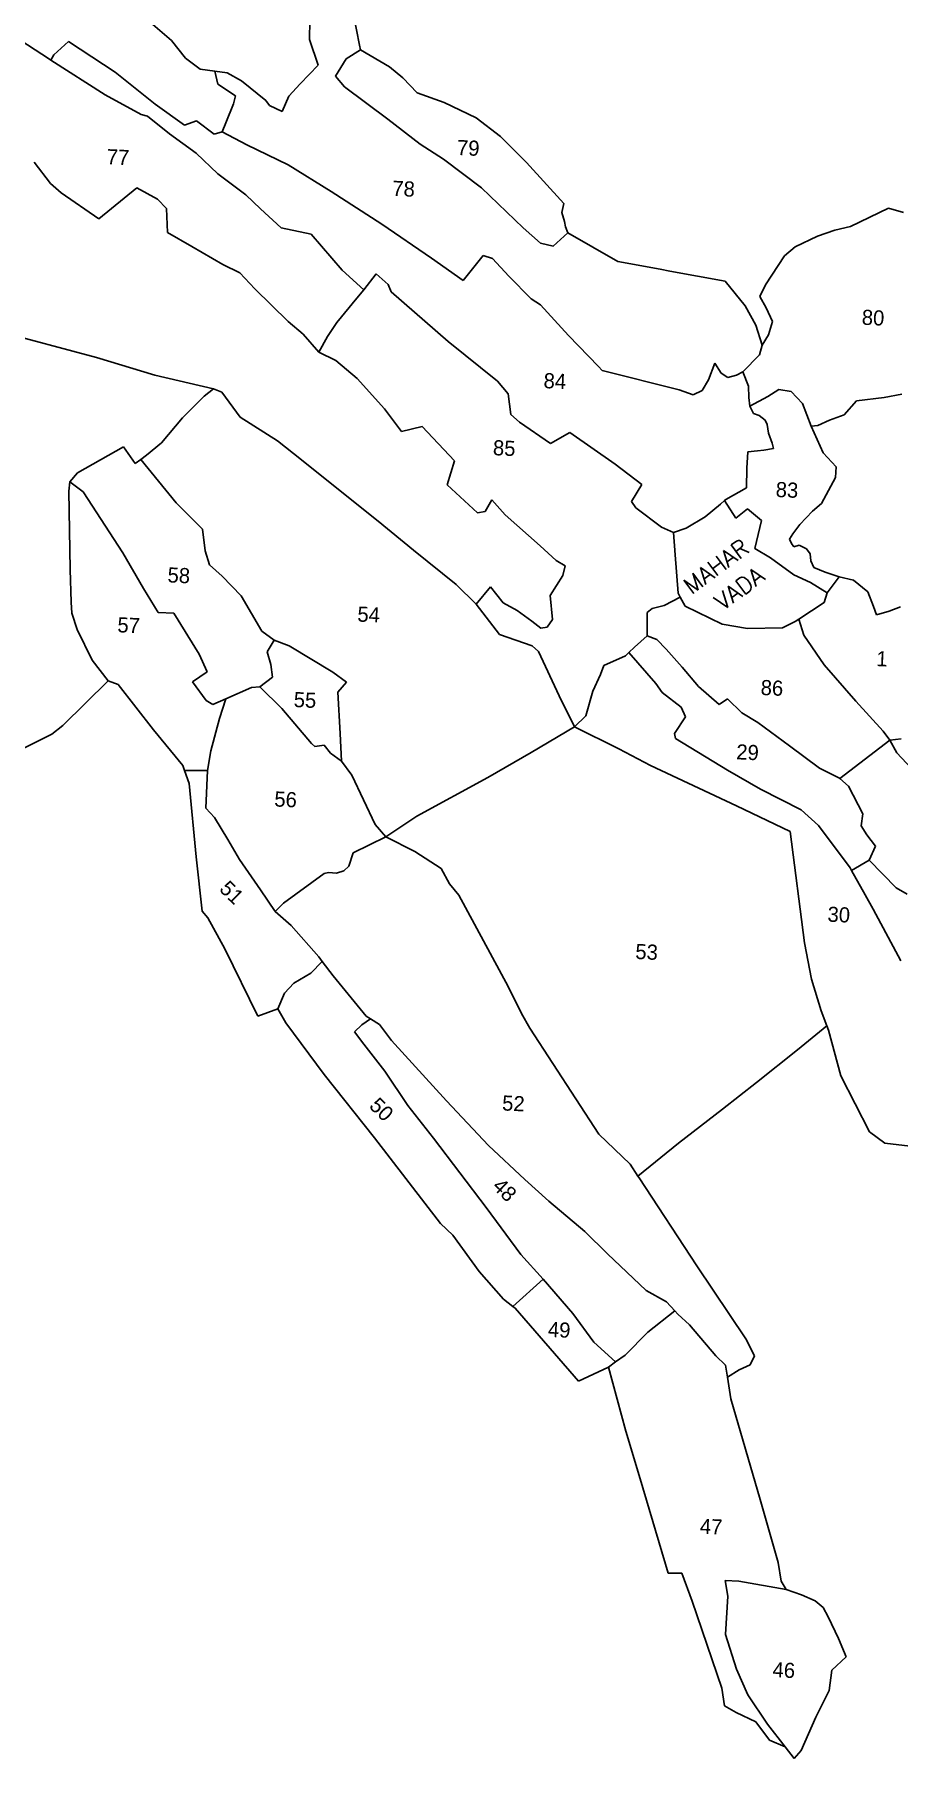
# Model space of a CAD drawing. Header units: feet. Extents: x 265428 to 267460, y 2141382 to 2144375.
# Drawn here: x 266210 to 266727, y 2142518 to 2143549 of the extents above; entities that cross this region are included whole.
import ezdxf
from ezdxf.enums import TextEntityAlignment as Align

# ---------------------------------------------------------------- set-up
doc = ezdxf.new("R2010")
doc.units = ezdxf.units.FT
doc.header["$LTSCALE"] = 0.3
doc.header["$MEASUREMENT"] = 0
for name, color, linetype in [('POLY_PARCEL', 6, 'Continuous'), ('TEXT_MAPIN', 7, 'Continuous'), ('TEXT_PARCEL', 7, 'Continuous')]:
    doc.layers.add(name, color=color, linetype=linetype)
doc.styles.get("Standard").update_dxf_attribs({"font": 'simplex.shx'})
doc.styles.add('TEXT_MAP', font='', dxfattribs={"height": 1.8})
doc.styles.get('TEXT_MAP').set_extended_font_data('Kruti Dev 050')

msp = doc.modelspace()

# ---------------------------------------------------------------- linework, layer by layer
at = {"layer": 'POLY_PARCEL'}
for p, q in [((266278, 2143557.2), (266292, 2143545.4)), ((266374.5, 2143546), (266374.8, 2143557.5)), ((266400.9, 2143560.8), (266404.5, 2143542.6)), ((266218.4, 2143534.5), (266197.9, 2143547.9)), ((266230.3, 2143544.7), (266221.5, 2143536.7)), ((266258.3, 2143526.5), (266230.3, 2143544.7)), ((266292, 2143545.4), (266300.3, 2143534.7)), ((266379.7, 2143530.5), (266374.5, 2143546)), ((266404.5, 2143542.6), (266405.1, 2143539.8)), ((266219.8, 2143533.6), (266218.4, 2143534.5)), ((266221.5, 2143536.7), (266219.8, 2143533.6)), ((266252.3, 2143512.9), (266219.8, 2143533.6)), ((266300.3, 2143534.7), (266309.2, 2143528.2)), ((266369, 2143519.4), (266379.7, 2143530.5)), ((266396.6, 2143534.3), (266390.1, 2143524.1)), ((266405.1, 2143539.8), (266396.6, 2143534.3)), ((266405.1, 2143539.8), (266422.5, 2143529.5)), ((266282.2, 2143507.2), (266258.3, 2143526.5)), ((266309.2, 2143528.2), (266318, 2143527)), ((266318, 2143527), (266325.3, 2143526)), ((266318, 2143527), (266319.8, 2143519.2)), ((266325.3, 2143526), (266333.9, 2143521.3)), ((266333.9, 2143521.3), (266348.5, 2143509.4)), ((266390.1, 2143524.1), (266395.5, 2143517.6)), ((266422.5, 2143529.5), (266430.5, 2143523.1)), ((266430.5, 2143523.1), (266439, 2143514)), ((266273.9, 2143501.1), (266252.3, 2143512.9)), ((266319.8, 2143519.2), (266330.2, 2143512.2)), ((266330.2, 2143512.2), (266329, 2143507.4)), ((266348.5, 2143509.4), (266350.7, 2143506.4)), ((266358.2, 2143502.9), (266362.3, 2143512.1)), ((266362.3, 2143512.1), (266369, 2143519.4)), ((266395.5, 2143517.6), (266421.5, 2143498.2)), ((266439, 2143514), (266455.1, 2143508.2)), ((266277.6, 2143500.1), (266273.9, 2143501.1)), ((266290.8, 2143489.5), (266277.6, 2143500.1)), ((266299.8, 2143494.7), (266282.2, 2143507.2)), ((266329, 2143507.4), (266324.6, 2143496.1)), ((266350.7, 2143506.4), (266358.2, 2143502.9)), ((266455.1, 2143508.2), (266474.2, 2143499)), ((266474.2, 2143499), (266488.8, 2143487.9)), ((266306.8, 2143478), (266290.8, 2143489.5)), ((266307, 2143497.3), (266299.8, 2143494.7)), ((266317.6, 2143489.3), (266307, 2143497.3)), ((266322.4, 2143490.7), (266317.6, 2143489.3)), ((266324.6, 2143496.1), (266322.4, 2143490.7)), ((266322.4, 2143490.7), (266337.1, 2143482.9)), ((266421.5, 2143498.2), (266440.7, 2143483.4)), ((266337.1, 2143482.9), (266361.9, 2143470.9)), ((266440.7, 2143483.4), (266454.8, 2143474.4)), ((266488.8, 2143487.9), (266504.5, 2143472.3)), ((266209.9, 2143472.6), (266219.5, 2143459.8)), ((266319.7, 2143465.6), (266306.8, 2143478)), ((266361.9, 2143470.9), (266387.6, 2143455.1)), ((266454.8, 2143474.4), (266477.4, 2143457.3)), ((266504.5, 2143472.3), (266526.8, 2143447.9)), ((266219.5, 2143459.8), (266226, 2143454.2)), ((266336.4, 2143453.1), (266319.7, 2143465.6)), ((266226, 2143454.2), (266248.5, 2143438.7)), ((266248.5, 2143438.7), (266271.3, 2143457.2)), ((266271.3, 2143457.2), (266283.7, 2143450.5)), ((266283.7, 2143450.5), (266289, 2143444.8)), ((266345.2, 2143444.7), (266336.4, 2143453.1)), ((266387.6, 2143455.1), (266417.9, 2143435.5)), ((266477.4, 2143457.3), (266502.4, 2143433.4)), ((266526.8, 2143447.9), (266525.6, 2143442.5)), ((266289, 2143444.8), (266289.6, 2143430.5)), ((266357.6, 2143433.3), (266345.2, 2143444.7)), ((266525.6, 2143442.5), (266527.1, 2143437)), ((266698.2, 2143434.2), (266721, 2143445.1)), ((266721, 2143445.1), (266729.9, 2143442.4)), ((266289.6, 2143430.5), (266304.2, 2143422.2)), ((266375.5, 2143429.5), (266357.6, 2143433.3)), ((266394.2, 2143407.9), (266375.5, 2143429.5)), ((266417.9, 2143435.5), (266447.5, 2143415.1)), ((266502.4, 2143433.4), (266512.7, 2143424.1)), ((266520.4, 2143422.3), (266529.2, 2143430.3)), ((266527.1, 2143437), (266527.7, 2143434)), ((266527.7, 2143434), (266529.2, 2143430.3)), ((266529.2, 2143430.3), (266559.1, 2143413.2)), ((266665.2, 2143421.9), (266678.6, 2143428.3)), ((266678.6, 2143428.3), (266688.9, 2143431.9)), ((266688.9, 2143431.9), (266698.2, 2143434.2)), ((266304.2, 2143422.2), (266322.8, 2143411.4)), ((266466.5, 2143401.9), (266478.5, 2143416.7)), ((266478.5, 2143416.7), (266484.1, 2143415)), ((266512.7, 2143424.1), (266520.4, 2143422.3)), ((266647.5, 2143399.3), (266658.8, 2143416.6)), ((266658.8, 2143416.6), (266665.2, 2143421.9)), ((266322.8, 2143411.4), (266332.8, 2143406.4)), ((266332.8, 2143406.4), (266341.9, 2143396.9)), ((266407, 2143396.3), (266394.2, 2143407.9)), ((266447.5, 2143415.1), (266466.5, 2143401.9)), ((266484.1, 2143415), (266493.8, 2143404.4)), ((266559.1, 2143413.2), (266584.4, 2143408.6)), ((266584.4, 2143408.6), (266590.1, 2143407.3)), ((266590.1, 2143407.3), (266623.3, 2143401.5)), ((266341.9, 2143396.9), (266361.9, 2143377.2)), ((266402.8, 2143391.3), (266407, 2143396.3)), ((266414.5, 2143405.8), (266407, 2143396.3)), ((266421.6, 2143399.4), (266414.5, 2143405.8)), ((266423.5, 2143395.1), (266421.6, 2143399.4)), ((266493.8, 2143404.4), (266507.2, 2143390.9)), ((266623.3, 2143401.5), (266635.3, 2143386.6)), ((266644, 2143392.3), (266647.5, 2143399.3)), ((266391, 2143376.7), (266402.8, 2143391.3)), ((266457.5, 2143365.3), (266423.5, 2143395.1)), ((266507.2, 2143390.9), (266512.8, 2143387.3)), ((266512.8, 2143387.3), (266529.5, 2143369)), ((266635.3, 2143386.6), (266641.7, 2143375)), ((266647.9, 2143385.5), (266644, 2143392.3)), ((266361.9, 2143377.2), (266370.7, 2143369.7)), ((266385.3, 2143368.3), (266391, 2143376.7)), ((266651.6, 2143377.2), (266647.9, 2143385.5)), ((266649.3, 2143369.4), (266651.6, 2143377.2)), ((266247.1, 2143355.8), (266179.1, 2143374)), ((266370.7, 2143369.7), (266380.1, 2143358.9)), ((266380.1, 2143358.9), (266385.3, 2143368.3)), ((266487.1, 2143341.6), (266457.5, 2143365.3)), ((266529.5, 2143369), (266547.4, 2143350.3)), ((266641.7, 2143375), (266645.5, 2143363.1)), ((266645.5, 2143363.1), (266649.3, 2143369.4)), ((266282, 2143345.1), (266247.1, 2143355.8)), ((266380.1, 2143358.9), (266390.3, 2143353.9)), ((266643.8, 2143357.3), (266633.8, 2143347.2)), ((266645.5, 2143363.1), (266643.8, 2143357.3)), ((266317.2, 2143337), (266282, 2143345.1)), ((266390.3, 2143353.9), (266403, 2143343.3)), ((266547.4, 2143350.3), (266549.7, 2143348)), ((266549.7, 2143348), (266595.7, 2143336.5)), ((266613.4, 2143342.5), (266617, 2143352.3)), ((266617, 2143352.3), (266620.9, 2143346.4)), ((266620.9, 2143346.4), (266624.9, 2143343.9)), ((266624.9, 2143343.9), (266630.1, 2143345.1)), ((266630.1, 2143345.1), (266633.8, 2143347.2)), ((266633.8, 2143347.2), (266637.2, 2143338.7)), ((266311.6, 2143332.7), (266317.2, 2143337)), ((266322.1, 2143335), (266317.2, 2143337)), ((266333.1, 2143320), (266322.1, 2143335)), ((266403, 2143343.3), (266419.5, 2143325.1)), ((266493.5, 2143334), (266487.1, 2143341.6)), ((266495.1, 2143321.6), (266493.5, 2143334)), ((266595.7, 2143336.5), (266604.2, 2143333.5)), ((266604.2, 2143333.5), (266609.5, 2143336.1)), ((266609.5, 2143336.1), (266613.4, 2143342.5)), ((266637.2, 2143338.7), (266637.5, 2143331.8)), ((266648.9, 2143332.4), (266655.4, 2143336.6)), ((266655.4, 2143336.6), (266662.7, 2143335.5)), ((266662.7, 2143335.5), (266669.5, 2143328.2)), ((266298.5, 2143319.7), (266311.6, 2143332.7)), ((266419.5, 2143325.1), (266429.6, 2143311.6)), ((266637.5, 2143331.8), (266638.1, 2143326.6)), ((266638.1, 2143326.6), (266648.9, 2143332.4)), ((266638.1, 2143326.6), (266640.3, 2143322.3)), ((266669.5, 2143328.2), (266674.8, 2143314.6)), ((266694.4, 2143321.5), (266701.8, 2143329.9)), ((266701.8, 2143329.9), (266718.5, 2143331.9)), ((266718.5, 2143331.9), (266728.9, 2143333.9)), ((266286.1, 2143304.7), (266298.5, 2143319.7)), ((266355.5, 2143305.9), (266333.1, 2143320)), ((266429.6, 2143311.6), (266442, 2143314.4)), ((266442, 2143314.4), (266461.3, 2143293.9)), ((266500.2, 2143317.1), (266495.1, 2143321.6)), ((266518.8, 2143304.3), (266500.2, 2143317.1)), ((266640.3, 2143322.3), (266643.6, 2143321.1)), ((266643.6, 2143321.1), (266647.2, 2143318.2)), ((266647.2, 2143318.2), (266648.5, 2143315.7)), ((266648.5, 2143315.7), (266649.3, 2143310.5)), ((266674.8, 2143314.6), (266678.7, 2143315.1)), ((266674.8, 2143314.6), (266682, 2143298.8)), ((266678.7, 2143315.1), (266685.7, 2143318.2)), ((266685.7, 2143318.2), (266694.4, 2143321.5)), ((266277, 2143297.3), (266286.1, 2143304.7)), ((266364.9, 2143298.3), (266355.5, 2143305.9)), ((266530.4, 2143311), (266518.8, 2143304.3)), ((266557.5, 2143291.9), (266530.4, 2143311)), ((266649.3, 2143310.5), (266651.5, 2143304.6)), ((266651.5, 2143304.6), (266652.2, 2143301.3)), ((266235.8, 2143286.7), (266263.2, 2143302.4)), ((266263.2, 2143302.4), (266270.3, 2143292.4)), ((266270.3, 2143292.4), (266273.6, 2143294.8)), ((266273.6, 2143294.8), (266277, 2143297.3)), ((266294.8, 2143268.8), (266273.6, 2143294.8)), ((266415.7, 2143257.9), (266364.9, 2143298.3)), ((266461.3, 2143293.9), (266457, 2143279.7)), ((266636.8, 2143299.4), (266636.2, 2143289.5)), ((266642.7, 2143300), (266636.8, 2143299.4)), ((266646.4, 2143300.3), (266642.7, 2143300)), ((266652.2, 2143301.3), (266646.4, 2143300.3)), ((266682, 2143298.8), (266689.6, 2143290.4)), ((266231.1, 2143281.5), (266235.8, 2143286.7)), ((266573.5, 2143279.8), (266557.5, 2143291.9)), ((266636.2, 2143289.5), (266636, 2143277.8)), ((266689.3, 2143284), (266680.9, 2143268.5)), ((266689.6, 2143290.4), (266689.3, 2143284)), ((266230.6, 2143275.8), (266231.1, 2143281.5)), ((266231.3, 2143229), (266230.6, 2143275.8)), ((266231.1, 2143281.5), (266239.1, 2143275.5)), ((266239.1, 2143275.5), (266262.9, 2143238.9)), ((266457, 2143279.7), (266475, 2143262.9)), ((266567.3, 2143269.7), (266573.5, 2143279.8)), ((266636, 2143277.8), (266623.6, 2143270.8)), ((266310.5, 2143253.1), (266294.8, 2143268.8)), ((266475, 2143262.9), (266479.7, 2143263.6)), ((266479.7, 2143263.6), (266483.7, 2143270.6)), ((266483.7, 2143270.6), (266491.7, 2143261.7)), ((266569.9, 2143265.9), (266567.3, 2143269.7)), ((266585.1, 2143254.3), (266569.9, 2143265.9)), ((266620.4, 2143268.1), (266611.3, 2143260.4)), ((266622.9, 2143270.2), (266620.4, 2143268.1)), ((266623.6, 2143270.8), (266622.9, 2143270.2)), ((266622.9, 2143270.2), (266629.6, 2143259.6)), ((266629.6, 2143259.6), (266636.6, 2143265.3)), ((266636.6, 2143265.3), (266645, 2143258.2)), ((266675.6, 2143263.8), (266667.9, 2143255.8)), ((266680.9, 2143268.5), (266675.6, 2143263.8)), ((266312.1, 2143240.1), (266310.5, 2143253.1)), ((266436.7, 2143240.5), (266415.7, 2143257.9)), ((266491.7, 2143261.7), (266512.5, 2143243.2)), ((266592.3, 2143251.2), (266585.1, 2143254.3)), ((266599.9, 2143253.7), (266592.3, 2143251.2)), ((266611.3, 2143260.4), (266599.9, 2143253.7)), ((266645, 2143258.2), (266641.1, 2143241.6)), ((266667.9, 2143255.8), (266663.7, 2143250.4)), ((266512.5, 2143243.2), (266522.1, 2143234.3)), ((266593.4, 2143237.8), (266592.3, 2143251.2)), ((266641.1, 2143241.6), (266650.4, 2143236)), ((266663.7, 2143250.4), (266661.8, 2143247.1)), ((266661.8, 2143247.1), (266662.9, 2143244.5)), ((266662.9, 2143244.5), (266664.3, 2143242.5)), ((266664.3, 2143242.5), (266667.5, 2143243.6)), ((266667.5, 2143243.6), (266671.9, 2143241.3)), ((266671.9, 2143241.3), (266674.1, 2143238.3)), ((266262.9, 2143238.9), (266275.2, 2143217.7)), ((266314.8, 2143231.7), (266312.1, 2143240.1)), ((266322.3, 2143224.9), (266314.8, 2143231.7)), ((266462.4, 2143220.1), (266436.7, 2143240.5)), ((266522.1, 2143234.3), (266527.6, 2143231.2)), ((266527.6, 2143231.2), (266526.1, 2143225.4)), ((266595.1, 2143214.9), (266593.4, 2143237.8)), ((266650.4, 2143236), (266664.4, 2143225.8)), ((266674.1, 2143238.3), (266674.6, 2143234.2)), ((266674.6, 2143234.2), (266676.4, 2143230.1)), ((266231.9, 2143209.4), (266231.3, 2143229)), ((266333.7, 2143213.3), (266322.3, 2143224.9)), ((266526.1, 2143225.4), (266518.6, 2143213.5)), ((266664.4, 2143225.8), (266674.3, 2143221.2)), ((266674.3, 2143221.2), (266684.3, 2143215)), ((266676.4, 2143230.1), (266683.1, 2143227.3)), ((266683.1, 2143227.3), (266691.5, 2143224.6)), ((266684.3, 2143215), (266691.5, 2143224.6)), ((266691.5, 2143224.6), (266700, 2143222.6)), ((266700, 2143222.6), (266708.6, 2143215.7)), ((266275.2, 2143217.7), (266284, 2143203.2)), ((266346, 2143192.1), (266333.7, 2143213.3)), ((266474.2, 2143208.2), (266462.4, 2143220.1)), ((266482.9, 2143218.7), (266474.2, 2143208.2)), ((266490.4, 2143209.1), (266482.9, 2143218.7)), ((266518.6, 2143213.5), (266519.9, 2143199)), ((266596.4, 2143212.5), (266586.8, 2143207.4)), ((266596.4, 2143212.5), (266595.1, 2143214.9)), ((266599.4, 2143207), (266596.4, 2143212.5)), ((266684.3, 2143215), (266682.6, 2143209.2)), ((266708.6, 2143215.7), (266712, 2143206.9)), ((266232.3, 2143202.9), (266231.9, 2143209.4)), ((266235.5, 2143193), (266232.3, 2143202.9)), ((266284, 2143203.2), (266293.3, 2143202.8)), ((266293.3, 2143202.8), (266308.6, 2143178.4)), ((266488.2, 2143190.1), (266474.2, 2143208.2)), ((266498.9, 2143204.5), (266490.4, 2143209.1)), ((266507.6, 2143198), (266498.9, 2143204.5)), ((266579.6, 2143205.6), (266576.6, 2143203.2)), ((266576.6, 2143203.2), (266576.7, 2143189.4)), ((266586.8, 2143207.4), (266579.6, 2143205.6)), ((266621.4, 2143196.3), (266599.4, 2143207)), ((266682.6, 2143209.2), (266667.4, 2143199.3)), ((266712, 2143206.9), (266713.9, 2143201.8)), ((266713.9, 2143201.8), (266721.5, 2143204.1)), ((266721.5, 2143204.1), (266728.2, 2143206.7)), ((266244.6, 2143174.7), (266235.5, 2143193)), ((266353.4, 2143186.7), (266346, 2143192.1)), ((266507.9, 2143183.3), (266488.2, 2143190.1)), ((266513, 2143193.9), (266507.6, 2143198)), ((266516.8, 2143194.5), (266513, 2143193.9)), ((266519.9, 2143199), (266516.8, 2143194.5)), ((266636.6, 2143193.7), (266621.4, 2143196.3)), ((266657.5, 2143194), (266636.6, 2143193.7)), ((266665.1, 2143197.8), (266657.5, 2143194)), ((266667.4, 2143199.3), (266665.1, 2143197.8)), ((266667.4, 2143199.3), (266670.4, 2143189.8)), ((266670.4, 2143189.8), (266682.6, 2143172)), ((266353.4, 2143186.7), (266349.3, 2143179.8)), ((266349.3, 2143179.8), (266351.5, 2143172.1)), ((266362.5, 2143183.4), (266353.4, 2143186.7)), ((266388.5, 2143167.5), (266362.5, 2143183.4)), ((266511.6, 2143180), (266507.9, 2143183.3)), ((266524, 2143153.5), (266511.6, 2143180)), ((266569, 2143182.5), (266565.6, 2143179.3)), ((266576.7, 2143189.4), (266569, 2143182.5)), ((266582.4, 2143187.2), (266576.7, 2143189.4)), ((266588, 2143181.4), (266582.4, 2143187.2)), ((266597.6, 2143170.5), (266588, 2143181.4)), ((266254.2, 2143162.4), (266244.6, 2143174.7)), ((266308.6, 2143178.4), (266313.4, 2143167.7)), ((266351.5, 2143172.1), (266352.4, 2143164.6)), ((266550.7, 2143171.5), (266548.7, 2143166.2)), ((266563.6, 2143177.4), (266550.7, 2143171.5)), ((266565.6, 2143179.3), (266563.6, 2143177.4)), ((266565.6, 2143179.3), (266581.8, 2143160.9)), ((266607.3, 2143159.1), (266597.6, 2143170.5)), ((266682.6, 2143172), (266701.4, 2143150.3)), ((266227, 2143135.7), (266254.2, 2143162.4)), ((266254.2, 2143162.4), (266260, 2143160.2)), ((266260, 2143160.2), (266281.3, 2143133)), ((266313.4, 2143167.7), (266304.5, 2143161.9)), ((266304.5, 2143161.9), (266312.8, 2143150.6)), ((266339.9, 2143158.5), (266344.9, 2143158.8)), ((266352.4, 2143164.6), (266344.9, 2143158.8)), ((266344.9, 2143158.8), (266358.1, 2143145.8)), ((266396.7, 2143161.6), (266388.5, 2143167.5)), ((266391.5, 2143155.7), (266396.7, 2143161.6)), ((266548.7, 2143166.2), (266544.1, 2143156.2)), ((266581.8, 2143160.9), (266585.6, 2143155.5)), ((266619.6, 2143148.2), (266607.3, 2143159.1)), ((266312.8, 2143150.6), (266316.8, 2143148.2)), ((266316.8, 2143148.2), (266324.6, 2143151.7)), ((266320.7, 2143139.8), (266324.6, 2143151.7)), ((266324.6, 2143151.7), (266339.9, 2143158.5)), ((266392.9, 2143130.9), (266391.5, 2143155.7)), ((266533.1, 2143134.9), (266524, 2143153.5)), ((266544.1, 2143156.2), (266539.9, 2143141.5)), ((266585.6, 2143155.5), (266596.9, 2143146.6)), ((266624.7, 2143151.7), (266619.6, 2143148.2)), ((266633.3, 2143143.2), (266624.7, 2143151.7)), ((266701.4, 2143150.3), (266717.8, 2143132.3)), ((266315.5, 2143120.6), (266320.7, 2143139.8)), ((266358.1, 2143145.8), (266375.7, 2143125)), ((266539.9, 2143141.5), (266533.1, 2143134.9)), ((266599.6, 2143140.9), (266593, 2143131)), ((266596.9, 2143146.6), (266599.6, 2143140.9)), ((266642.8, 2143137.4), (266633.3, 2143143.2)), ((266199.3, 2143120), (266220.3, 2143130.6)), ((266220.3, 2143130.6), (266227, 2143135.7)), ((266281.3, 2143133), (266298.8, 2143111.7)), ((266393.8, 2143114.4), (266392.9, 2143130.9)), ((266507.2, 2143119.5), (266533.1, 2143134.9)), ((266533.1, 2143134.9), (266559.6, 2143121.7)), ((266593, 2143131), (266593.5, 2143127.9)), ((266593.5, 2143127.9), (266624.7, 2143108.9)), ((266661.7, 2143123.6), (266642.8, 2143137.4)), ((266717.8, 2143132.3), (266721.8, 2143127)), ((266313.6, 2143108.8), (266315.5, 2143120.6)), ((266375.7, 2143125), (266377.8, 2143123.2)), ((266377.8, 2143123.2), (266383.3, 2143123.9)), ((266383.3, 2143123.9), (266387.1, 2143119.2)), ((266387.1, 2143119.2), (266393.8, 2143114.4)), ((266481.3, 2143104.6), (266507.2, 2143119.5)), ((266559.6, 2143121.7), (266578.6, 2143111.8)), ((266679.8, 2143110.1), (266661.7, 2143123.6)), ((266721.8, 2143127), (266691.8, 2143103.9)), ((266728.5, 2143127.7), (266721.8, 2143127)), ((266721.8, 2143127), (266725.9, 2143119.3)), ((266725.9, 2143119.3), (266737.6, 2143107)), ((266298.8, 2143111.7), (266299.8, 2143108.8)), ((266313.6, 2143108.8), (266299.8, 2143108.8)), ((266299.8, 2143108.8), (266302.6, 2143101)), ((266312.5, 2143086.3), (266313.6, 2143108.8)), ((266393.8, 2143114.4), (266399.8, 2143106)), ((266578.6, 2143111.8), (266630, 2143087.6)), ((266624.7, 2143108.9), (266644.5, 2143097.6)), ((266691.3, 2143104.3), (266679.8, 2143110.1)), ((266302.6, 2143101), (266306.8, 2143057.1)), ((266399.8, 2143106), (266413.8, 2143076.5)), ((266438.7, 2143081.4), (266481.3, 2143104.6)), ((266644.5, 2143097.6), (266668.8, 2143085.2)), ((266691.8, 2143103.9), (266691.3, 2143104.3)), ((266697, 2143099.4), (266691.8, 2143103.9)), ((266705.6, 2143082.8), (266697, 2143099.4)), ((266630, 2143087.6), (266662.2, 2143072.2)), ((266317.7, 2143080.6), (266312.5, 2143086.3)), ((266325.7, 2143067.6), (266317.7, 2143080.6)), ((266413.8, 2143076.5), (266420.2, 2143069.1)), ((266420.2, 2143069.1), (266438.7, 2143081.4)), ((266668.8, 2143085.2), (266679.2, 2143075.8)), ((266704.6, 2143075.7), (266705.6, 2143082.8)), ((266332.7, 2143055.6), (266325.7, 2143067.6)), ((266420.2, 2143069.1), (266400.6, 2143059.5)), ((266437.5, 2143060.3), (266420.2, 2143069.1)), ((266662.2, 2143072.2), (266670.7, 2143005.7)), ((266679.2, 2143075.8), (266698, 2143050.6)), ((266708.1, 2143070.4), (266704.6, 2143075.7)), ((266713.2, 2143063.5), (266708.1, 2143070.4)), ((266306.8, 2143057.1), (266310.4, 2143024.6)), ((266345.2, 2143037.5), (266332.7, 2143055.6)), ((266400.6, 2143059.5), (266398.1, 2143051.5)), ((266453.4, 2143050.1), (266437.5, 2143060.3)), ((266709.5, 2143055.1), (266713.2, 2143063.5)), ((266383.3, 2143047.2), (266359, 2143029.5)), ((266386, 2143047.8), (266383.3, 2143047.2)), ((266390.7, 2143047.3), (266386, 2143047.8)), ((266395.1, 2143048.8), (266390.7, 2143047.3)), ((266398.1, 2143051.5), (266395.1, 2143048.8)), ((266458.4, 2143040.9), (266453.4, 2143050.1)), ((266698, 2143050.6), (266698.8, 2143049)), ((266709.5, 2143055.1), (266698.8, 2143049)), ((266698.8, 2143049), (266707, 2143034.5)), ((266725.6, 2143038.7), (266709.5, 2143055.1)), ((266354.1, 2143024.4), (266345.2, 2143037.5)), ((266464, 2143034.2), (266458.4, 2143040.9)), ((266732.1, 2143034.9), (266725.6, 2143038.7)), ((266359, 2143029.5), (266354.1, 2143024.4)), ((266493.5, 2142979.6), (266464, 2143034.2)), ((266707, 2143034.5), (266711.8, 2143025.9)), ((266711.8, 2143025.9), (266728.3, 2142995)), ((266310.4, 2143024.6), (266313.8, 2143020.6)), ((266313.8, 2143020.6), (266324, 2143002.1)), ((266354.1, 2143024.4), (266363.6, 2143016)), ((266363.6, 2143016), (266380.1, 2142997.3)), ((266670.7, 2143005.7), (266675, 2142984)), ((266324, 2143002.1), (266343.7, 2142961.9)), ((266375.4, 2142987.6), (266382.2, 2142994.6)), ((266380.1, 2142997.3), (266382.2, 2142994.6)), ((266382.2, 2142994.6), (266388.8, 2142985.9)), ((266365.1, 2142981.6), (266375.4, 2142987.6)), ((266388.8, 2142985.9), (266408.5, 2142961.9)), ((266675, 2142984), (266680.7, 2142965.1)), ((266355.7, 2142966.2), (266359.6, 2142975.7)), ((266359.6, 2142975.7), (266365.1, 2142981.6)), ((266501.5, 2142963.4), (266493.5, 2142979.6)), ((266343.7, 2142961.9), (266355.7, 2142966.2)), ((266355.7, 2142966.2), (266360.4, 2142957.8)), ((266506.5, 2142954.7), (266501.5, 2142963.4)), ((266680.7, 2142965.1), (266684.1, 2142956.1)), ((266360.4, 2142957.8), (266383.4, 2142926.9)), ((266401.4, 2142952.4), (266405.8, 2142956.6)), ((266405.8, 2142956.6), (266411.1, 2142960.3)), ((266408.5, 2142961.9), (266411.1, 2142960.3)), ((266411.1, 2142960.3), (266416.4, 2142956.9)), ((266416.4, 2142956.9), (266423.7, 2142947.3)), ((266547.7, 2142891.3), (266506.5, 2142954.7)), ((266666.5, 2142941.8), (266684.1, 2142956.1)), ((266684.1, 2142956.1), (266685.2, 2142953.4)), ((266685.2, 2142953.4), (266692.4, 2142926.1)), ((266407, 2142945.2), (266401.4, 2142952.4)), ((266419.7, 2142928.9), (266407, 2142945.2)), ((266423.7, 2142947.3), (266456.5, 2142911.3)), ((266642.1, 2142922.2), (266666.5, 2142941.8)), ((266383.4, 2142926.9), (266413.4, 2142889.1)), ((266433.4, 2142908.4), (266419.7, 2142928.9)), ((266621.7, 2142906.2), (266642.1, 2142922.2)), ((266692.4, 2142926.1), (266709.6, 2142892.6)), ((266456.5, 2142911.3), (266481.6, 2142884.5)), ((266448.8, 2142888.8), (266433.4, 2142908.4)), ((266595.4, 2142885.9), (266621.7, 2142906.2)), ((266566.4, 2142873.3), (266547.7, 2142891.3)), ((266709.6, 2142892.6), (266718.9, 2142886)), ((266413.4, 2142889.1), (266453, 2142837.8)), ((266480.2, 2142847.4), (266448.8, 2142888.8)), ((266481.6, 2142884.5), (266503.5, 2142864.1)), ((266571.1, 2142866.2), (266595.4, 2142885.9)), ((266718.9, 2142886), (266733.9, 2142884.2)), ((266571.1, 2142866.2), (266566.4, 2142873.3)), ((266503.5, 2142864.1), (266517.7, 2142851.3)), ((266571.9, 2142865.1), (266571.1, 2142866.2)), ((266606.4, 2142812.5), (266571.9, 2142865.1)), ((266517.7, 2142851.3), (266539.4, 2142833)), ((266501.1, 2142819.3), (266480.2, 2142847.4)), ((266453, 2142837.8), (266460.3, 2142830.8)), ((266460.3, 2142830.8), (266476, 2142809.1)), ((266539.4, 2142833), (266552.9, 2142819.7)), ((266514.3, 2142804.5), (266501.1, 2142819.3)), ((266552.9, 2142819.7), (266576, 2142797.8)), ((266476, 2142809.1), (266490.7, 2142792.6)), ((266635.7, 2142768.9), (266606.4, 2142812.5)), ((266514.3, 2142804.5), (266496.3, 2142788.2)), ((266532.1, 2142784), (266514.3, 2142804.5)), ((266490.7, 2142792.6), (266496.3, 2142788.2)), ((266496.3, 2142788.2), (266497.6, 2142787.2)), ((266576, 2142797.8), (266588.1, 2142791.1)), ((266588.1, 2142791.1), (266593.1, 2142785.7)), ((266497.6, 2142787.2), (266535.6, 2142743.6)), ((266544.6, 2142766.9), (266532.1, 2142784)), ((266577.1, 2142772.8), (266593.1, 2142785.7)), ((266593.1, 2142785.7), (266594.9, 2142783.6)), ((266594.9, 2142783.6), (266602, 2142777.2)), ((266563.4, 2142759.1), (266577.1, 2142772.8)), ((266602, 2142777.2), (266617.6, 2142758.7)), ((266640.9, 2142758.8), (266635.7, 2142768.9)), ((266557.7, 2142755.1), (266544.6, 2142766.9)), ((266557.7, 2142755.1), (266563.4, 2142759.1)), ((266617.6, 2142758.7), (266623.4, 2142753.2)), ((266638.3, 2142753.3), (266640.9, 2142758.8)), ((266535.6, 2142743.6), (266553.4, 2142752)), ((266553.4, 2142752), (266557.7, 2142755.1)), ((266553.4, 2142752), (266563.8, 2142713.7)), ((266623.4, 2142753.2), (266624.6, 2142746)), ((266624.6, 2142746), (266631.7, 2142750.3)), ((266631.7, 2142750.3), (266638.3, 2142753.3)), ((266626.6, 2142733.1), (266624.6, 2142746)), ((266644.3, 2142672.8), (266626.6, 2142733.1)), ((266563.8, 2142713.7), (266572.4, 2142685.1)), ((266572.4, 2142685.1), (266589.1, 2142628.8)), ((266654.9, 2142635.2), (266644.3, 2142672.8)), ((266656.7, 2142624), (266654.9, 2142635.2)), ((266589.1, 2142628.8), (266597.3, 2142628.7)), ((266597.3, 2142628.7), (266603.5, 2142612)), ((266631.4, 2142624), (266623.2, 2142624.4)), ((266623.2, 2142624.4), (266624.8, 2142615)), ((266659.8, 2142619), (266631.4, 2142624)), ((266659.8, 2142619), (266656.7, 2142624)), ((266624.8, 2142615), (266623.5, 2142592)), ((266668.9, 2142615.8), (266659.8, 2142619)), ((266677.2, 2142612.3), (266668.9, 2142615.8)), ((266681.9, 2142608.3), (266677.2, 2142612.3)), ((266603.5, 2142612), (266621.3, 2142560)), ((266684.9, 2142602.7), (266681.9, 2142608.3)), ((266691, 2142589.6), (266684.9, 2142602.7)), ((266623.5, 2142592), (266630.1, 2142571.4)), ((266695.6, 2142578.8), (266691, 2142589.6)), ((266630.1, 2142571.4), (266636.8, 2142556)), ((266687.1, 2142570.7), (266695.6, 2142578.8)), ((266685.5, 2142558.5), (266687.1, 2142570.7)), ((266621.3, 2142560), (266622.9, 2142549.4)), ((266636.8, 2142556), (266648.7, 2142538.5)), ((266677.5, 2142542.7), (266685.5, 2142558.5)), ((266622.9, 2142549.4), (266629.9, 2142545.5)), ((266629.9, 2142545.5), (266641.7, 2142539.8)), ((266668.7, 2142522.8), (266677.5, 2142542.7)), ((266641.7, 2142539.8), (266649.9, 2142528.9)), ((266648.7, 2142538.5), (266659.2, 2142524.9)), ((266649.9, 2142528.9), (266659.2, 2142524.9)), ((266659.2, 2142524.9), (266664.6, 2142517.9)), ((266664.6, 2142517.9), (266668.7, 2142522.8))]:
    msp.add_line(p, q, dxfattribs=at)

# ---------------------------------------------------------------- texts
at = {"layer": 'TEXT_MAPIN'}
for s, p in [('MAHAR', (266617.9, 2143230.8)), ('VADA', (266631.7, 2143217.6))]:
    msp.add_text(s, height=10.05, rotation=36.5334, dxfattribs=at).set_placement(p, align=Align.MIDDLE)
at = {"layer": 'TEXT_PARCEL', "style": 'TEXT_MAP'}
for s, rotation, p in [('77', 357.3267, (266260, 2143475.6)), ('79', 357.3267, (266469.6, 2143481.1)), ('78', 357.3267, (266430.9, 2143456.7)), ('80', 357.3267, (266711.8, 2143379.6)), ('84', 357.3267, (266521.4, 2143341.7)), ('85', 357.3267, (266491.1, 2143301.6)), ('83', 357.3267, (266660.3, 2143276.6)), ('58', 357.3267, (266296.4, 2143225.5)), ('57', 357.3267, (266266.4, 2143195.6)), ('54', 357.3267, (266410, 2143202)), ('1', 357.3267, (266717.1, 2143175.6)), ('86', 357.3267, (266651.3, 2143158.2)), ('55', 357.3267, (266371.9, 2143150.9)), ('29', 357.3267, (266636.7, 2143119.7)), ('56', 357.3267, (266360.3, 2143091.5)), ('51', 315.5645, (266328, 2143035.8)), ('30', 357.3267, (266691.3, 2143022.6)), ('53', 357.3267, (266576.3, 2143000.3)), ('50', 315.5645, (266417.7, 2142906.1)), ('52', 357.3267, (266496.6, 2142909.7)), ('48', 315.5645, (266491.4, 2142858)), ('49', 357.3267, (266524, 2142774.3)), ('47', 357.3267, (266614.9, 2142656.6)), ('46', 357.3267, (266658.4, 2142570.8))]:
    msp.add_text(s, height=9.04, rotation=rotation, dxfattribs=at).set_placement(p, align=Align.MIDDLE)

doc.saveas('drawing.dxf')
